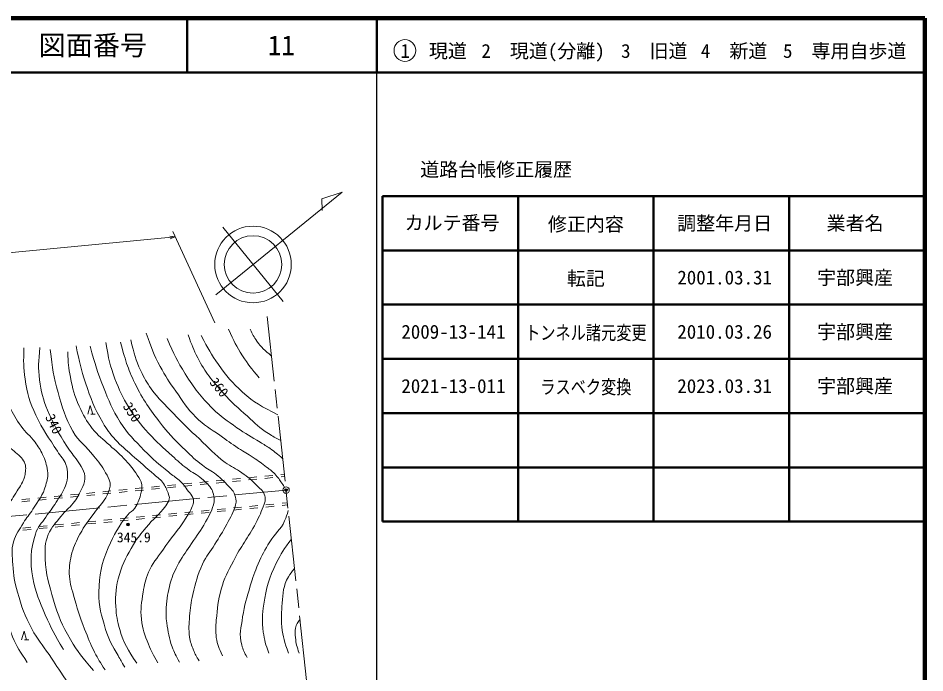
# Model space of a CAD drawing. Units: millimetres, scale not verified. Extents: x 40000 to 680000, y 20000 to 380000.
# Drawn here: x 512848 to 680000, y 259330 to 380000 of the extents above; entities that cross this region are included whole.
import ezdxf
from ezdxf.enums import TextEntityAlignment as Align

# ---------------------------------------------------------------- set-up
doc = ezdxf.new("R2010")
doc.units = ezdxf.units.MM
doc.header["$LTSCALE"] = 1000
doc.header["$PDMODE"] = 32
doc.header["$PDSIZE"] = 500
doc.linetypes.add('CHAIN', pattern=[18.5, 12, -1.5, 3.5, -1.5])
for name, color, linetype, lineweight in [('M-BGD', 7, 'Continuous', 13), ('M-BMK', 2, 'CHAIN', 13), ('M-BMK-SRVR', 3, 'Continuous', 13), ('M-STR-HTXT', 7, 'Continuous', 13), ('M-TTL', 2, 'Continuous', 140), ('M-TTL-BAND', 7, 'Continuous', 25), ('M-TTL-FRAM', 2, 'Continuous', 50), ('M-TTL-LINE', 7, 'Continuous', 50), ('M-TTL-TXT', 7, 'Continuous', 13)]:
    doc.layers.add(name, color=color, linetype=linetype, lineweight=lineweight)
doc.layers.add('M-OTRS', color=6, linetype='Continuous')
doc.styles.add('ＭＳ ゴシック', font='')
doc.styles.get('ＭＳ ゴシック').set_extended_font_data('MS Gothic')

msp = doc.modelspace()

# ---------------------------------------------------------------- linework, layer by layer
at = {"layer": 'M-BGD'}
for p, q in [((525670, 306995), (526150, 308595)), ((526150, 308595), (526630, 306995)), ((527030, 306995), (526230, 306995)), ((561302, 295868), (561921, 295928)), ((543385, 294143), (544878, 294286)), ((546371, 294430), (547864, 294574)), ((549357, 294718), (550850, 294862)), ((549372, 294317), (550865, 294461)), ((552343, 295005), (553836, 295149)), ((552358, 294605), (553851, 294749)), ((555329, 295293), (556823, 295437)), ((555344, 294893), (556837, 295036)), ((558316, 295581), (559809, 295724)), ((558330, 295180), (559823, 295324)), ((561316, 295468), (561964, 295530)), ((525468, 292417), (526961, 292561)), ((528454, 292705), (529947, 292849)), ((531440, 292992), (532933, 293136)), ((531454, 292592), (532948, 292736)), ((534426, 293280), (535919, 293424)), ((534441, 292880), (535934, 293023)), ((537412, 293568), (538905, 293711)), ((537427, 293167), (538920, 293311)), ((540399, 293855), (541892, 293999)), ((540413, 293455), (541906, 293598)), ((543399, 293742), (544892, 293886)), ((546385, 294030), (547878, 294174)), ((513523, 291267), (515016, 291411)), ((513537, 290867), (515030, 291010)), ((516509, 291555), (518002, 291698)), ((516524, 291154), (518017, 291298)), ((519495, 291842), (520988, 291986)), ((519510, 291442), (521003, 291585)), ((522481, 292130), (523975, 292274)), ((522496, 291729), (523989, 291873)), ((525482, 292017), (526975, 292161)), ((528468, 292304), (529961, 292448)), ((546566, 289160), (548059, 289302)), ((549552, 289444), (551046, 289587)), ((549567, 289044), (551060, 289186)), ((552539, 289729), (554032, 289871)), ((552553, 289329), (554047, 289471)), ((555525, 290014), (557019, 290156)), ((555540, 289613), (557033, 289756)), ((558512, 290298), (560005, 290441)), ((558526, 289898), (560019, 290040)), ((561498, 290583), (562489, 290678)), ((561513, 290183), (562532, 290280)), ((528647, 287452), (530140, 287594)), ((531634, 287736), (533127, 287879)), ((534620, 288021), (536113, 288163)), ((534635, 287621), (536128, 287763)), ((537607, 288306), (539100, 288448)), ((537621, 287905), (539114, 288048)), ((540593, 288590), (542086, 288733)), ((540607, 288190), (542101, 288332)), ((543579, 288875), (545073, 289017)), ((543594, 288475), (545087, 288617)), ((546580, 288759), (548074, 288902)), ((513715, 286028), (515208, 286171)), ((516701, 286313), (518195, 286455)), ((516716, 285913), (518209, 286055)), ((519688, 286598), (521181, 286740)), ((519702, 286197), (521195, 286340)), ((522674, 286882), (524167, 287025)), ((522689, 286482), (524182, 286624)), ((525661, 287167), (527154, 287309)), ((525675, 286767), (527168, 286909)), ((528662, 287051), (530155, 287194)), ((531648, 287336), (533141, 287478)), ((513729, 285628), (515223, 285770)), ((513460, 265403), (513940, 267003)), ((513940, 267003), (514420, 265403)), ((514820, 265403), (514020, 265403))]:
    msp.add_line(p, q, dxfattribs=at)
for radius in [150, 120, 90, 60, 30, 20]:
    msp.add_circle((533103, 286664), radius, dxfattribs=at)
for points, knots in [([(551633, 322694), (552695, 320362), (553026, 319607), (554195, 317788), (555279, 316100), (555764, 315512), (557303, 313699)], [0, 0, 0, 0, 1, 1, 1, 2, 2, 2, 2]), ([(555613, 322694), (556090, 321644), (556297, 321282), (556867, 320459), (557719, 319227), (558249, 318851), (559563, 317730)], [0, 0, 0, 0, 1, 1, 1, 2, 2, 2, 2]), ([(536472, 321925), (537498, 319038), (537795, 318096), (539016, 315819), (540015, 313958), (540682, 312971), (541900, 311245), (543266, 309311), (543933, 308122), (545607, 306448), (547134, 304921), (548278, 304393), (550023, 303122), (551353, 302154), (552105, 301621), (553475, 300712), (554510, 300025), (555144, 299727), (556173, 299032), (557162, 298363), (557723, 297994), (558661, 297255), (559355, 296708), (559807, 296456), (560374, 295779), (560910, 295139), (561160, 294739), (561617, 294040), (561719, 293883), (561755, 293832), (561876, 293636)], [0, 0, 0, 0, 1, 1, 1, 2, 2, 2, 3, 3, 3, 4, 4, 4, 5, 5, 5, 6, 6, 6, 7, 7, 7, 8, 8, 8, 9, 9, 9, 10, 10, 10, 10]), ([(540302, 320982), (541645, 317887), (542116, 316867), (543645, 314439), (545354, 311728), (546473, 310272), (548743, 308010), (550305, 306455), (551396, 305819), (553177, 304521), (554775, 303356), (555791, 302882), (557466, 301831), (558190, 301377), (558617, 301155), (559320, 300668), (560264, 300014), (560566, 299730), (561608, 298822)], [0, 0, 0, 0, 1, 1, 1, 2, 2, 2, 3, 3, 3, 4, 4, 4, 5, 5, 5, 6, 6, 6, 6]), ([(544218, 321604), (544868, 319642), (545167, 318993), (545963, 317406), (547364, 314611), (548584, 313264), (550651, 310918), (552254, 309099), (553325, 308239), (555122, 306611), (556569, 305300), (557352, 304507), (558993, 303449), (559851, 302895), (560172, 302690), (561250, 302131)], [0, 0, 0, 0, 1, 1, 1, 2, 2, 2, 3, 3, 3, 4, 4, 4, 5, 5, 5, 5]), ([(546617, 321495), (547930, 318950), (548372, 318127), (549779, 316152), (551303, 314013), (552237, 312832), (554195, 311082), (556458, 309059), (557648, 308497), (560736, 306889)], [0, 0, 0, 0, 1, 1, 1, 2, 2, 2, 3, 3, 3, 3]), ([(516871, 319287), (516607, 316620), (516502, 315636), (516798, 313327), (517086, 311082), (517414, 309816), (518288, 307729), (519419, 305029), (520256, 303595), (521796, 301105), (522487, 299988), (523061, 299491), (523789, 298397), (524158, 297842), (524409, 297550), (524685, 296943), (524994, 296266), (525224, 295844), (525170, 295102), (525112, 294314), (524873, 293897), (524540, 293181), (524043, 292113), (523704, 291528), (522977, 290601), (522202, 289612), (521587, 289214), (520796, 288238), (519771, 286973), (519072, 286308), (518406, 284822), (517687, 283216), (517804, 282109), (517861, 280351), (517959, 277329), (518514, 275658), (519374, 272759), (520254, 269796), (520915, 268145), (522482, 265481), (523894, 263080), (524614, 262205), (526734, 259756)], [0, 0, 0, 0, 1, 1, 1, 2, 2, 2, 3, 3, 3, 4, 4, 4, 5, 5, 5, 6, 6, 6, 7, 7, 7, 8, 8, 8, 9, 9, 9, 10, 10, 10, 11, 11, 11, 12, 12, 12, 13, 13, 13, 14, 14, 14, 14]), ([(523531, 319594), (524180, 316395), (524407, 315390), (525275, 312785), (526260, 309829), (526880, 308159), (528449, 305467), (529221, 304144), (529740, 303440), (530770, 302305), (531863, 301100), (532613, 300559), (533823, 299470), (535404, 298047), (536344, 297310), (537912, 295872), (538602, 295239), (539154, 295011), (539641, 294211), (540090, 293474), (540316, 293033), (540586, 292212), (540682, 291919), (540756, 291737), (540707, 291433), (540615, 290870), (540385, 290593), (540061, 290124), (538858, 288389), (537735, 287780), (536430, 286120), (535498, 284935), (534899, 284315), (534140, 283012), (532930, 280934), (532151, 279763), (531509, 277445), (530892, 275214), (530746, 273868), (530855, 271556), (530935, 269872), (531145, 268929), (531591, 267304), (532309, 264686), (533059, 263727), (534699, 261088)], [0, 0, 0, 0, 1, 1, 1, 2, 2, 2, 3, 3, 3, 4, 4, 4, 5, 5, 5, 6, 6, 6, 7, 7, 7, 8, 8, 8, 9, 9, 9, 10, 10, 10, 11, 11, 11, 12, 12, 12, 13, 13, 13, 14, 14, 14, 15, 15, 15, 15]), ([(526112, 319534), (527112, 315967), (527401, 314874), (528565, 312010), (529624, 309408), (530163, 307892), (531673, 305522), (533102, 303280), (534260, 302272), (536089, 300343), (537718, 298625), (538794, 297823), (540614, 296308), (541347, 295699), (541830, 295448), (542543, 294816), (543320, 294128), (543625, 293608), (544251, 292781), (544572, 292357), (544823, 292154), (545029, 291665), (545141, 291398), (545198, 291232), (545191, 290943), (545182, 290562), (545106, 290345), (544954, 289995), (544571, 289116), (544303, 288644), (543785, 287836), (542252, 285442), (541088, 284311), (539494, 281957), (538430, 280387), (537650, 279599), (536877, 277868), (536270, 276510), (536123, 275658), (535895, 274188), (535596, 272258), (535355, 271140), (535568, 269199), (535771, 267350), (536174, 266342), (536877, 264620), (537443, 263231), (537710, 262718), (538594, 261185)], [0, 0, 0, 0, 1, 1, 1, 2, 2, 2, 3, 3, 3, 4, 4, 4, 5, 5, 5, 6, 6, 6, 7, 7, 7, 8, 8, 8, 9, 9, 9, 10, 10, 10, 11, 11, 11, 12, 12, 12, 13, 13, 13, 14, 14, 14, 15, 15, 15, 16, 16, 16, 16]), ([(528998, 320244), (529572, 317127), (529730, 316063), (530689, 313538), (531503, 311392), (532034, 310195), (533251, 308249), (534491, 306267), (535329, 305235), (536904, 303506), (538483, 301773), (539487, 300913), (541220, 299333), (542269, 298377), (542865, 297847), (543982, 296970), (544996, 296176), (545744, 295970), (546708, 295117), (547415, 294492), (547862, 294161), (548380, 293372), (548635, 292984), (548745, 292733), (548853, 292282), (548985, 291728), (549070, 291387), (548962, 290828), (548665, 289294), (548155, 288513), (547399, 287145), (546507, 285531), (545835, 284729), (544830, 283183), (543916, 281776), (543274, 281065), (542486, 279585), (541746, 278195), (541318, 277396), (540905, 275877), (540434, 274145), (540229, 273138), (540149, 271345), (540100, 270259), (540094, 269639), (540258, 268565), (540523, 266818), (540608, 265799), (541239, 264149), (541677, 263001), (541889, 262555), (542602, 261314)], [0, 0, 0, 0, 1, 1, 1, 2, 2, 2, 3, 3, 3, 4, 4, 4, 5, 5, 5, 6, 6, 6, 7, 7, 7, 8, 8, 8, 9, 9, 9, 10, 10, 10, 11, 11, 11, 12, 12, 12, 13, 13, 13, 14, 14, 14, 15, 15, 15, 16, 16, 16, 17, 17, 17, 17]), ([(531707, 320254), (532761, 316485), (533137, 315158), (534651, 312149), (536184, 309103), (537398, 307576), (539485, 304880), (540965, 302968), (541980, 302047), (543697, 300345), (544844, 299209), (545535, 298617), (546805, 297619), (547757, 296871), (548405, 296610), (549367, 295875), (550334, 295136), (550791, 294616), (551639, 293742), (551980, 293391), (552189, 293203), (552463, 292797), (552806, 292288), (552870, 291920), (552996, 291319), (553077, 290929), (553015, 290689), (552923, 290302), (552571, 288811), (552029, 288080), (551305, 286731), (550511, 285250), (549999, 284458), (549125, 283023), (548248, 281585), (547522, 280908), (546835, 279370), (545894, 277266), (545547, 275997), (545042, 273748), (544700, 272222), (544601, 271344), (544461, 269786), (544326, 268289), (544263, 267428), (544463, 265938), (544593, 264972), (544782, 264440), (545154, 263539), (545491, 262723), (545666, 262423), (546208, 261540)], [0, 0, 0, 0, 1, 1, 1, 2, 2, 2, 3, 3, 3, 4, 4, 4, 5, 5, 5, 6, 6, 6, 7, 7, 7, 8, 8, 8, 9, 9, 9, 10, 10, 10, 11, 11, 11, 12, 12, 12, 13, 13, 13, 14, 14, 14, 15, 15, 15, 16, 16, 16, 17, 17, 17, 17]), ([(533609, 320699), (534275, 318031), (534427, 317084), (535463, 314974), (536115, 313646), (536489, 312891), (537371, 311703), (538800, 309777), (539810, 308863), (541460, 307123), (543263, 305222), (544355, 304236), (546258, 302435), (548076, 300715), (549004, 299635), (551001, 298128), (552130, 297275), (552914, 297021), (554077, 296215), (555302, 295365), (555947, 294814), (556985, 293743), (557508, 293203), (557967, 292974), (558216, 292265), (558362, 291850), (558392, 291590), (558378, 291150), (558368, 290863), (558281, 290711), (558184, 290440), (557685, 289037), (557359, 288262), (556670, 286942), (555194, 284116), (553941, 282767), (552526, 279909), (551553, 277944), (550825, 276888), (550284, 274764), (549725, 272570), (549553, 271296), (549384, 269039), (549292, 267797), (549199, 267082), (549384, 265850), (549591, 264481), (549872, 263920), (550529, 262497)], [0, 0, 0, 0, 1, 1, 1, 2, 2, 2, 3, 3, 3, 4, 4, 4, 5, 5, 5, 6, 6, 6, 7, 7, 7, 8, 8, 8, 9, 9, 9, 10, 10, 10, 11, 11, 11, 12, 12, 12, 13, 13, 13, 14, 14, 14, 15, 15, 15, 16, 16, 16, 16]), ([(513928, 319245), (513819, 316630), (513822, 315702), (514146, 313466), (514534, 310785), (514971, 309273), (516108, 306814), (517380, 304067), (518496, 302738), (520088, 300163), (520684, 299200), (521282, 298793), (521655, 297724), (521896, 297034), (521983, 296612), (521978, 295882), (521974, 295068), (521889, 294595), (521607, 293831), (521129, 292537), (520572, 291943), (519842, 290773), (519157, 289674), (518666, 289128), (517952, 288047), (517161, 286851), (516454, 286290), (516026, 284922), (515080, 281896), (515022, 279942), (515562, 276819), (516039, 274061), (516752, 272603), (517852, 270031), (518959, 267443), (519500, 266532), (521205, 263652)], [0, 0, 0, 0, 1, 1, 1, 2, 2, 2, 3, 3, 3, 4, 4, 4, 5, 5, 5, 6, 6, 6, 7, 7, 7, 8, 8, 8, 9, 9, 9, 10, 10, 10, 11, 11, 11, 12, 12, 12, 12]), ([(518781, 318924), (519216, 315251), (519347, 314038), (520199, 311019), (521010, 308145), (521471, 306485), (522925, 303876), (524065, 301830), (525379, 301162), (526796, 299297), (527686, 298125), (528288, 297526), (528977, 296225), (529345, 295529), (529650, 295157), (529800, 294384), (529865, 294049), (529822, 293846), (529752, 293512), (529587, 292725), (529421, 292282), (529001, 291597), (528272, 290412), (527657, 289892), (526844, 288762), (525785, 287290), (525103, 286511), (524251, 284909), (523557, 283605), (523153, 282855), (522773, 281426), (522392, 279994), (522268, 279146), (522283, 277664), (522299, 276071), (522659, 275202), (523066, 273662), (523723, 271179), (524187, 269809), (525102, 267410), (525752, 265705), (526107, 264737), (526955, 263121), (527640, 261819), (527918, 261363), (528882, 259886)], [0, 0, 0, 0, 1, 1, 1, 2, 2, 2, 3, 3, 3, 4, 4, 4, 5, 5, 5, 6, 6, 6, 7, 7, 7, 8, 8, 8, 9, 9, 9, 10, 10, 10, 11, 11, 11, 12, 12, 12, 13, 13, 13, 14, 14, 14, 15, 15, 15, 15]), ([(521994, 318500), (522087, 316334), (522142, 315621), (522485, 313811), (522891, 311667), (523235, 310463), (524120, 308468), (524872, 306776), (525391, 305848), (526519, 304379), (527583, 302994), (528473, 302479), (529736, 301272), (530879, 300179), (531632, 299676), (532680, 298491), (533577, 297477), (534113, 296917), (534813, 295758), (535203, 295114), (535520, 294758), (535631, 294014), (535738, 293292), (535587, 292868), (535413, 292160), (535160, 291133), (534887, 290580), (534347, 289670), (533998, 289083), (533485, 289019), (533062, 288483), (531347, 286307), (530556, 284916), (529467, 282367), (528184, 279364), (527788, 277455), (527723, 274189), (527668, 271473), (528226, 269959), (528977, 267347), (529552, 265342), (530261, 264350), (531266, 262522), (531728, 261682), (531884, 261392), (532493, 260396)], [0, 0, 0, 0, 1, 1, 1, 2, 2, 2, 3, 3, 3, 4, 4, 4, 5, 5, 5, 6, 6, 6, 7, 7, 7, 8, 8, 8, 9, 9, 9, 10, 10, 10, 11, 11, 11, 12, 12, 12, 13, 13, 13, 14, 14, 14, 15, 15, 15, 15]), ([(462162, 310968), (464168, 310227), (464877, 310045), (466669, 309659), (469713, 309003), (471514, 309208), (474628, 309187), (478667, 309159), (480944, 309264), (484951, 309768), (488357, 310197), (490252, 310614), (493565, 311513), (495745, 312104), (496875, 312722), (499017, 313439), (501056, 314122), (502202, 314496), (504251, 315147), (504839, 315335), (505156, 315491), (505760, 315616), (506294, 315727), (506594, 315838), (507139, 315832), (507578, 315826), (507867, 315866), (508248, 315649), (508621, 315436), (508661, 315112), (508841, 314722), (509339, 313642), (509362, 312939), (509767, 311820), (510255, 310469), (510595, 309733), (511245, 308452), (511996, 306972), (512427, 306136), (513389, 304784), (514272, 303543), (515051, 303075), (515958, 301852), (516580, 301012), (516916, 300519), (517363, 299574), (517888, 298467), (518101, 297784), (518260, 296569), (518396, 295530), (518223, 294915), (517945, 293904), (517423, 292012), (516582, 291157), (515576, 289472), (514966, 288450), (514427, 288006), (513815, 286984), (513027, 285667), (512442, 284967), (512006, 283495), (511539, 281918), (511774, 280929), (511865, 279288), (511977, 277274), (512195, 276141), (512738, 274199), (513501, 271465), (514044, 269933), (515382, 267429), (516431, 265466), (517304, 264536), (518544, 262686), (519774, 260852), (520163, 260277), (521706, 257997)], [0, 0, 0, 0, 1, 1, 1, 2, 2, 2, 3, 3, 3, 4, 4, 4, 5, 5, 5, 6, 6, 6, 7, 7, 7, 8, 8, 8, 9, 9, 9, 10, 10, 10, 11, 11, 11, 12, 12, 12, 13, 13, 13, 14, 14, 14, 15, 15, 15, 16, 16, 16, 17, 17, 17, 18, 18, 18, 19, 19, 19, 20, 20, 20, 21, 21, 21, 22, 22, 22, 23, 23, 23, 24, 24, 24, 25, 25, 25, 25]), ([(461796, 309465), (464096, 308897), (464753, 308761), (466666, 308398), (469622, 307839), (471298, 307572), (474299, 307381), (476519, 307239), (477779, 307097), (479994, 307308), (482400, 307537), (483701, 307998), (486070, 308477), (488659, 309001), (490117, 309262), (492685, 309883), (495201, 310490), (496607, 310867), (499058, 311700), (499966, 312009), (500426, 312311), (501327, 312639), (501916, 312853), (502233, 313024), (502846, 313156), (503238, 313240), (503463, 313308), (503863, 313285), (504219, 313265), (504444, 313255), (504752, 313075), (505191, 312819), (505426, 312606), (505689, 312170), (506133, 311434), (506201, 310930), (506529, 310135), (507130, 308677), (507430, 307845), (508068, 306403), (508638, 305114), (508884, 304350), (509594, 303132), (510205, 302085), (510688, 301579), (511520, 300697), (511934, 300259), (512249, 300102), (512687, 299688), (513085, 299311), (513368, 299146), (513680, 298695), (513947, 298308), (514096, 298065), (514189, 297604), (514281, 297150), (514229, 296879), (514189, 296417), (514153, 296005), (514118, 295771), (513995, 295375), (513842, 294881), (513710, 294617), (513462, 294164), (513175, 293638), (512971, 293368), (512662, 292855), (511958, 291685), (511491, 291069), (510875, 289850), (510433, 288973), (510090, 288514), (509809, 287573), (509148, 285361), (509065, 284023), (509028, 281715), (508968, 278003), (509490, 275927), (510200, 272283), (510685, 269793), (510814, 268323), (511815, 265992), (512658, 264029), (513137, 263270), (514541, 261249)], [0, 0, 0, 0, 1, 1, 1, 2, 2, 2, 3, 3, 3, 4, 4, 4, 5, 5, 5, 6, 6, 6, 7, 7, 7, 8, 8, 8, 9, 9, 9, 10, 10, 10, 11, 11, 11, 12, 12, 12, 13, 13, 13, 14, 14, 14, 15, 15, 15, 16, 16, 16, 17, 17, 17, 18, 18, 18, 19, 19, 19, 20, 20, 20, 21, 21, 21, 22, 22, 22, 23, 23, 23, 24, 24, 24, 25, 25, 25, 26, 26, 26, 27, 27, 27, 28, 28, 28, 28]), ([(562643, 289258), (562424, 288377), (562290, 288072), (561980, 287344), (561255, 285643), (560179, 285077), (559234, 283488), (558313, 281941), (557821, 281051), (557107, 279399), (556441, 277857), (556126, 276964), (555644, 275355), (554985, 273149), (554570, 271909), (554236, 269630), (553944, 267638), (553500, 266409), (554072, 264478), (554349, 263545), (554502, 263107), (555054, 262188)], [0, 0, 0, 0, 1, 1, 1, 2, 2, 2, 3, 3, 3, 4, 4, 4, 5, 5, 5, 6, 6, 6, 7, 7, 7, 7]), ([(563212, 283995), (561799, 282111), (561357, 281386), (560438, 279562), (559046, 276801), (558613, 275041), (558148, 271984), (557846, 270004), (557750, 268840), (558039, 266859), (558267, 265290), (558456, 264647), (559075, 262933)], [0, 0, 0, 0, 1, 1, 1, 2, 2, 2, 3, 3, 3, 4, 4, 4, 4]), ([(563799, 278565), (563229, 277949), (563058, 277647), (562673, 277000), (561679, 275325), (561709, 274086), (561528, 272147), (561372, 270472), (561311, 269515), (561474, 267840), (561664, 265876), (561955, 265101), (562673, 262933)], [0, 0, 0, 0, 1, 1, 1, 2, 2, 2, 3, 3, 3, 4, 4, 4, 4]), ([(564810, 269222), (564358, 268574), (564139, 268273), (563981, 267568), (563833, 266903), (563934, 266503), (563981, 265823), (564063, 264669), (564245, 264226), (564636, 262933)], [0, 0, 0, 0, 1, 1, 1, 2, 2, 2, 3, 3, 3, 3])]:
    msp.add_open_spline(points, degree=3, knots=knots, dxfattribs=at)
msp.add_point((533103, 286664), dxfattribs=at)
at = {"layer": 'M-BMK'}
for p, q in [((558776, 325004), (566539, 253234)), ((368636, 274539), (562235, 293027))]:
    msp.add_line(p, q, dxfattribs=at)
at = {"layer": 'M-BMK-SRVR'}
for p, q in [((549297, 329031), (572577, 347953)), ((572577, 347953), (568848, 346669)), ((568848, 346669), (568905, 344544)), ((550584, 341448), (561715, 327754))]:
    msp.add_line(p, q, dxfattribs=at)
for centre, radius in [((556150, 334601), 7059), ((556150, 334601), 5294), ((562235, 293027), 600)]:
    msp.add_circle(centre, radius, dxfattribs=at)
at = {"layer": 'M-OTRS'}
msp.add_point((562235, 293027), dxfattribs=at)
at = {"layer": 'M-STR-HTXT'}
for p, q in [((397776, 325912), (541819, 339667)), ((541819, 339667), (540799, 339821)), ((541819, 339667), (540847, 339323)), ((549091, 323844), (541347, 340693))]:
    msp.add_line(p, q, dxfattribs=at)
at = {"layer": 'M-TTL'}
for p, q in [((680000, 380000), (40000, 380000)), ((680000, 20000), (680000, 380000))]:
    msp.add_line(p, q, dxfattribs=at)
at = {"layer": 'M-TTL-BAND'}
msp.add_line((579000, 20000), (579000, 370000), dxfattribs=at)
at = {"layer": 'M-TTL-FRAM'}
for p, q in [((580000, 347197), (580000, 287197)), ((580000, 347197), (680000, 347197)), ((580000, 287197), (680000, 287197))]:
    msp.add_line(p, q, dxfattribs=at)
at = {"layer": 'M-TTL-LINE'}
for p, q in [((543997, 380000), (543997, 370000)), ((579000, 380000), (579000, 370000)), ((40000, 370000), (680000, 370000)), ((605000, 347197), (605000, 287197)), ((630000, 347197), (630000, 287197)), ((655000, 347197), (655000, 287197)), ((580000, 337197), (680000, 337197)), ((580000, 327197), (680000, 327197)), ((580000, 317197), (680000, 317197)), ((580000, 307197), (680000, 307197)), ((580000, 297197), (680000, 297197))]:
    msp.add_line(p, q, dxfattribs=at)
at = {"layer": 'M-TTL-TXT'}
msp.add_circle((584147, 374034), 2000, dxfattribs=at)

# ---------------------------------------------------------------- texts
at = {"layer": 'M-BGD', "style": 'ＭＳ ゴシック'}
for s, rotation, p in [('360', 309.401, (549898, 311964)), ('350', 302.32, (533846, 307389)), ('340', 295.56, (519417, 305208))]:
    msp.add_text(s, height=1833, rotation=rotation, dxfattribs=at).set_placement(p, align=Align.MIDDLE_CENTER)
msp.add_text('345.9', height=1833, dxfattribs=at).set_placement((534177, 284309), align=Align.MIDDLE_CENTER)
at = {"layer": 'M-TTL-TXT', "style": 'ＭＳ ゴシック'}
for s, height, p in [('図面番号', 3666, (526622, 375000)), ('11', 3666, (561372, 375000)), ('1\u3000現道', 2566, (589448, 373958)), ('2\u3000現道(分離)', 2566, (609619, 373958)), ('3\u3000旧道', 2566, (630121, 373958)), ('4\u3000新道', 2566, (644824, 373958)), ('5\u3000専用自歩道', 2566, (665228, 373958)), ('道路台帳修正履歴', 2566, (600968, 352113)), ('カルテ番号', 2566, (592839, 342277)), ('修正内容', 2566, (617509, 342023)), ('調整年月日', 2566, (643089, 342197)), ('業者名', 2566, (667134, 342197)), ('転記', 2566, (617509, 332023)), ('2001.03.31', 2566, (643089, 332197)), ('宇部興産', 2566, (667134, 332197)), ('2009-13-141', 2566, (593089, 322197)), ('2010.03.26', 2566, (643089, 322197)), ('宇部興産', 2566, (667134, 322197)), ('2021-13-011', 2566, (593089, 312197)), ('2023.03.31', 2566, (643089, 312197)), ('宇部興産', 2566, (667134, 312197))]:
    msp.add_text(s, height=height, dxfattribs=at).set_placement(p, align=Align.MIDDLE_CENTER)
at = {"layer": 'M-TTL-TXT', "style": 'ＭＳ ゴシック', "width": 0.8}
for s, p in [('トンネル諸元変更', (617509, 322023)), ('ラスベク変換', (617509, 312023))]:
    msp.add_text(s, height=2566, dxfattribs=at).set_placement(p, align=Align.MIDDLE_CENTER)

doc.saveas('drawing.dxf')
